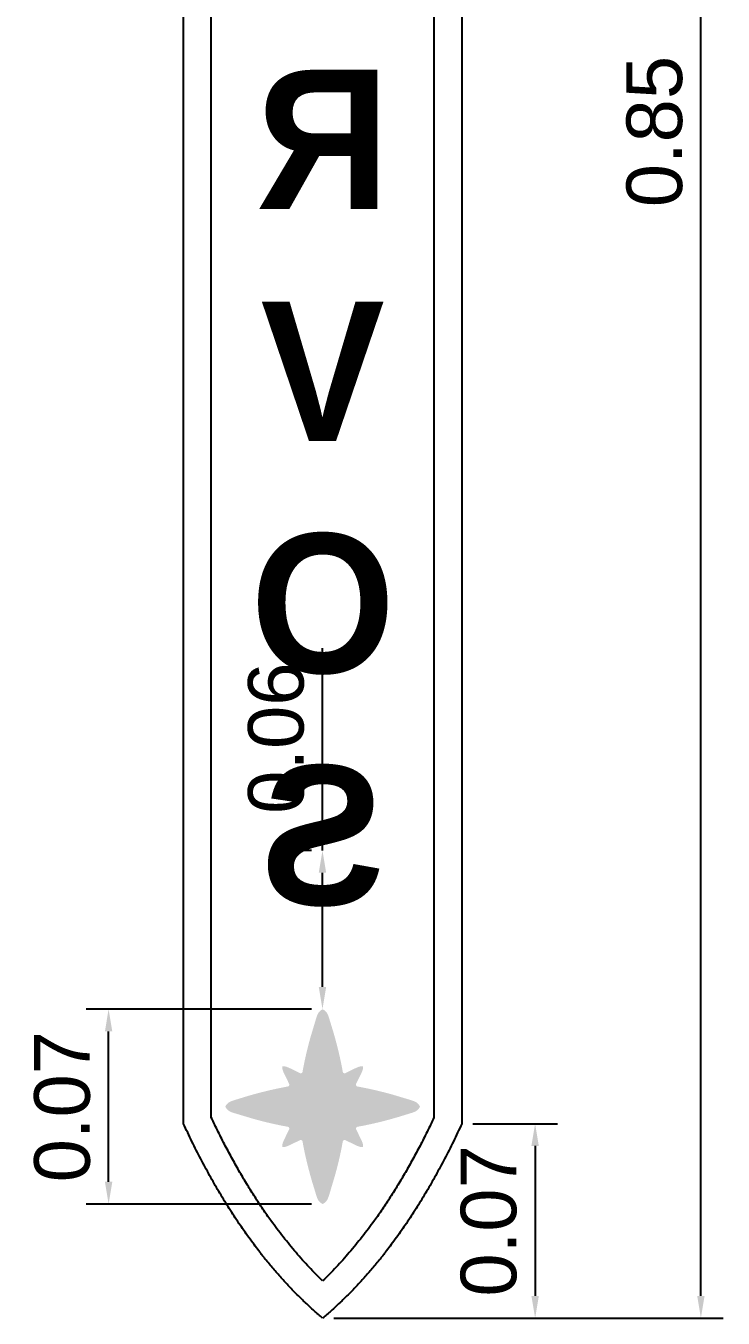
# Model space of a CAD drawing. Header units: metres. Extents: x -6.5 to 29.8, y -1.8 to 5.3.
# Drawn here: x 16.332 to 16.5826, y -1.8026 to -1.3383 of the extents above; entities that cross this region are included whole.
import ezdxf

# ---------------------------------------------------------------- set-up
doc = ezdxf.new("R2010")
doc.units = ezdxf.units.M
for name, color, linetype, true_color in [('BANDERA$BORDE', 40, 'Continuous', 0xffbf00), ('BANDERA$ESTRELLAS$GRANDE', 252, 'Continuous', 0x696969), ('BANDERA$TEXTO', 5, 'Continuous', 0x0000ff), ('FONDO', 7, 'Continuous', 0x0f132e)]:
    doc.layers.add(name, color=color, linetype=linetype, true_color=true_color)
doc.styles.add('Plantilla Milímetros_ pequeño', font='')
doc.styles.add('Predeterminado', font='')
doc.styles.get('Plantilla Milímetros_ pequeño').set_extended_font_data('Arial')
doc.styles.get('Predeterminado').set_extended_font_data('Arial')
doc.dimstyles.new('Plantilla Milímetros_ pequeño', dxfattribs={"dimscale": 0.008, "dimtxt": 2.5, "dimasz": 1, "dimexe": 1, "dimexo": 0.5, "dimgap": 0.8, "dimtad": 1, "dimtoh": 1, "dimzin": 1, "dimdsep": 46, "dimtxsty": 'Plantilla Milímetros_ pequeño', "dimcen": 2.5, "dimadec": 1, "dimazin": 1, "dimtfac": 1, "dimtdec": 4, "dimtix": 1, "dimtofl": 0, "dimtmove": 1, "dimatfit": 3, "dimfxl": 1, "dimtolj": 1, "dimtzin": 1, "dimarcsym": 0})

# ---------------------------------------------------------------- blocks, each defined once
blk = doc.blocks.new('*D101')
at = {"layer": 'Defpoints', "color": 0}
for p in [(16.48867, -1.73276), (16.48867, -1.80263), (16.515, -1.80263)]:
    blk.add_point(p, dxfattribs=at)
at = {"layer": 'FONDO', "color": 0, "lineweight": -2}
for p, q in [((16.49267, -1.73276), (16.523, -1.73276)), ((16.515, -1.74076), (16.515, -1.79463)), ((16.49267, -1.80263), (16.523, -1.80263))]:
    blk.add_line(p, q, dxfattribs=at)
at = {"layer": 'FONDO', "color": 0}
for points in [[(16.51634, -1.74076), (16.51367, -1.74076), (16.515, -1.73276)], [(16.51367, -1.79463), (16.51634, -1.79463), (16.515, -1.80263)]]:
    blk.add_solid(points, dxfattribs=at)
at = {"layer": 'FONDO', "color": 0, "insert": (16.49839, -1.76769), "char_height": 0.02, "attachment_point": 5, "rotation": 90, "style": 'Plantilla Milímetros_ pequeño'}
blk.add_mtext('\\A1;0.07', dxfattribs=at)
blk = doc.blocks.new('*D105')
at = {"layer": 'Defpoints', "color": 0}
for p in [(16.4386, -1.63459), (16.43867, -1.63459), (16.43867, -1.69164)]:
    blk.add_point(p, dxfattribs=at)
at = {"layer": 'FONDO', "color": 0, "lineweight": -2}
for p, q in [((16.4386, -1.63459), (16.4386, -1.56189)), ((16.43467, -1.63459), (16.4306, -1.63459)), ((16.4386, -1.68364), (16.4386, -1.64259)), ((16.43467, -1.69164), (16.4306, -1.69164))]:
    blk.add_line(p, q, dxfattribs=at)
at = {"layer": 'FONDO', "color": 0}
for points in [[(16.43993, -1.64259), (16.43727, -1.64259), (16.4386, -1.63459)], [(16.43727, -1.68364), (16.43993, -1.68364), (16.4386, -1.69164)]]:
    blk.add_solid(points, dxfattribs=at)
at = {"layer": 'FONDO', "color": 0, "insert": (16.42199, -1.59424), "char_height": 0.02, "attachment_point": 5, "rotation": 90, "style": 'Plantilla Milímetros_ pequeño'}
blk.add_mtext('\\A1;0.06', dxfattribs=at)
blk = doc.blocks.new('*D106')
at = {"layer": 'Defpoints', "color": 0}
for p in [(16.36176, -1.69164), (16.43867, -1.69164), (16.43867, -1.76164)]:
    blk.add_point(p, dxfattribs=at)
at = {"layer": 'FONDO', "color": 0, "lineweight": -2}
for p, q in [((16.43467, -1.69164), (16.35376, -1.69164)), ((16.36176, -1.75364), (16.36176, -1.69964)), ((16.43467, -1.76164), (16.35376, -1.76164))]:
    blk.add_line(p, q, dxfattribs=at)
at = {"layer": 'FONDO', "color": 0}
for points in [[(16.3631, -1.69964), (16.36043, -1.69964), (16.36176, -1.69164)], [(16.36043, -1.75364), (16.3631, -1.75364), (16.36176, -1.76164)]]:
    blk.add_solid(points, dxfattribs=at)
at = {"layer": 'FONDO', "color": 0, "insert": (16.34515, -1.72664), "char_height": 0.02, "attachment_point": 5, "rotation": 90, "style": 'Plantilla Milímetros_ pequeño'}
blk.add_mtext('\\A1;0.07', dxfattribs=at)
blk = doc.blocks.new('*D108')
at = {"layer": 'Defpoints', "color": 0}
for p in [(16.43867, -0.94997), (16.57456, -0.94997), (16.43867, -1.80263)]:
    blk.add_point(p, dxfattribs=at)
at = {"layer": 'FONDO', "color": 0, "lineweight": -2}
for p, q in [((16.44267, -0.94997), (16.58256, -0.94997)), ((16.57456, -1.79463), (16.57456, -0.95797)), ((16.44267, -1.80263), (16.58256, -1.80263))]:
    blk.add_line(p, q, dxfattribs=at)
at = {"layer": 'FONDO', "color": 0}
for points in [[(16.57589, -0.95797), (16.57323, -0.95797), (16.57456, -0.94997)], [(16.57323, -1.79463), (16.57589, -1.79463), (16.57456, -1.80263)]]:
    blk.add_solid(points, dxfattribs=at)
at = {"layer": 'FONDO', "color": 0, "insert": (16.55795, -1.3763), "char_height": 0.02, "attachment_point": 5, "rotation": 90, "style": 'Plantilla Milímetros_ pequeño'}
blk.add_mtext('\\A1;0.85', dxfattribs=at)

msp = doc.modelspace()

# ---------------------------------------------------------------- hatches: boundary and pattern name
at = {"layer": 'BANDERA$ESTRELLAS$GRANDE'}
msp.add_hatch(color=256, dxfattribs=at).paths.add_polyline_path([(16.45072, -1.73486), (16.45237, -1.73819), (16.45257, -1.73861), (16.45274, -1.73901), (16.45282, -1.73921), (16.4529, -1.7394), (16.45297, -1.73959), (16.45303, -1.73978), (16.45305, -1.73987), (16.45308, -1.73996), (16.4531, -1.74005), (16.45312, -1.74014), (16.45314, -1.74023), (16.45315, -1.74031), (16.45316, -1.7404), (16.45317, -1.74048), (16.45318, -1.74057), (16.45318, -1.74061), (16.45318, -1.74065), (16.45319, -1.74069), (16.45319, -1.74073), (16.45318, -1.74077), (16.45318, -1.74081), (16.45318, -1.74085), (16.45318, -1.74088), (16.45317, -1.74092), (16.45317, -1.74096), (16.45316, -1.741), (16.45316, -1.74104), (16.45315, -1.74107), (16.45314, -1.74111), (16.4531, -1.74112), (16.45307, -1.74112), (16.45303, -1.74113), (16.45299, -1.74114), (16.45295, -1.74114), (16.45292, -1.74115), (16.45288, -1.74115), (16.45284, -1.74115), (16.4528, -1.74115), (16.45276, -1.74115), (16.45272, -1.74115), (16.45268, -1.74115), (16.45264, -1.74115), (16.4526, -1.74115), (16.45252, -1.74114), (16.45243, -1.74113), (16.45235, -1.74112), (16.45226, -1.7411), (16.45217, -1.74109), (16.45209, -1.74107), (16.452, -1.74105), (16.4519, -1.74102), (16.45181, -1.74099), (16.45163, -1.74093), (16.45144, -1.74087), (16.45124, -1.74079), (16.45104, -1.74071), (16.45064, -1.74054), (16.44693, -1.73873), (16.44692, -1.73872), (16.4469, -1.73871), (16.44688, -1.7387), (16.44686, -1.7387), (16.44684, -1.73869), (16.44682, -1.73868), (16.4468, -1.73867), (16.44678, -1.73867), (16.44676, -1.73866), (16.44674, -1.73865), (16.44672, -1.73865), (16.4467, -1.73865), (16.44668, -1.73864), (16.44666, -1.73864), (16.44664, -1.73864), (16.44662, -1.73863), (16.4466, -1.73863), (16.44657, -1.73863), (16.44655, -1.73863), (16.44653, -1.73863), (16.44651, -1.73864), (16.44649, -1.73864), (16.44647, -1.73864), (16.44645, -1.73865), (16.44643, -1.73865), (16.44641, -1.73865), (16.44639, -1.73866), (16.44637, -1.73867), (16.44635, -1.73867), (16.44633, -1.73868), (16.44631, -1.73869), (16.44629, -1.73869), (16.44627, -1.7387), (16.44625, -1.73871), (16.44623, -1.73872), (16.44622, -1.73873), (16.4462, -1.73874), (16.44618, -1.73876), (16.44616, -1.73877), (16.44615, -1.73878), (16.44613, -1.73879), (16.44612, -1.73881), (16.4461, -1.73882), (16.44608, -1.73884), (16.44607, -1.73885), (16.44606, -1.73887), (16.44604, -1.73888), (16.44603, -1.7389), (16.44602, -1.73892), (16.446, -1.73894), (16.44599, -1.73895), (16.44598, -1.73897), (16.44597, -1.73899), (16.44596, -1.73901), (16.44595, -1.73903), (16.44594, -1.73905), (16.44593, -1.73907), (16.44593, -1.73909), (16.44592, -1.73911), (16.44591, -1.73913), (16.44591, -1.73915), (16.4459, -1.73917), (16.4459, -1.73919), (16.44589, -1.73921), (16.44548, -1.74143), (16.44498, -1.74382), (16.44442, -1.74627), (16.44383, -1.74866), (16.44307, -1.75147), (16.44116, -1.75786), (16.44084, -1.75889), (16.44073, -1.75918), (16.44063, -1.75945), (16.44058, -1.75958), (16.44052, -1.75971), (16.44047, -1.75983), (16.44041, -1.75995), (16.44035, -1.76006), (16.44029, -1.76017), (16.44022, -1.76028), (16.44019, -1.76033), (16.44015, -1.76038), (16.44012, -1.76043), (16.44008, -1.76048), (16.44004, -1.76053), (16.44001, -1.76058), (16.43997, -1.76063), (16.43993, -1.76067), (16.43988, -1.76072), (16.43984, -1.76077), (16.4398, -1.76081), (16.43975, -1.76086), (16.4397, -1.7609), (16.43966, -1.76095), (16.43961, -1.76099), (16.43956, -1.76104), (16.43945, -1.76113), (16.43934, -1.76121), (16.43922, -1.7613), (16.43909, -1.76138), (16.43896, -1.76147), (16.43882, -1.76155), (16.43867, -1.76164), (16.43852, -1.76155), (16.43838, -1.76147), (16.43825, -1.76138), (16.43812, -1.7613), (16.438, -1.76121), (16.43789, -1.76113), (16.43778, -1.76104), (16.43773, -1.76099), (16.43768, -1.76095), (16.43764, -1.7609), (16.43759, -1.76086), (16.43754, -1.76081), (16.4375, -1.76077), (16.43746, -1.76072), (16.43741, -1.76067), (16.43737, -1.76063), (16.43733, -1.76058), (16.4373, -1.76053), (16.43726, -1.76048), (16.43722, -1.76043), (16.43719, -1.76038), (16.43715, -1.76033), (16.43712, -1.76028), (16.43705, -1.76017), (16.43699, -1.76006), (16.43693, -1.75995), (16.43687, -1.75983), (16.43682, -1.75971), (16.43676, -1.75958), (16.43671, -1.75945), (16.43661, -1.75918), (16.4365, -1.75889), (16.43499, -1.75397), (16.43427, -1.75147), (16.43351, -1.74866), (16.43292, -1.74627), (16.43236, -1.74382), (16.43186, -1.74143), (16.43145, -1.73921), (16.43144, -1.73919), (16.43144, -1.73917), (16.43143, -1.73915), (16.43143, -1.73913), (16.43142, -1.73911), (16.43141, -1.73909), (16.43141, -1.73907), (16.4314, -1.73905), (16.43139, -1.73903), (16.43138, -1.73901), (16.43137, -1.73899), (16.43136, -1.73897), (16.43135, -1.73895), (16.43134, -1.73894), (16.43132, -1.73892), (16.43131, -1.7389), (16.4313, -1.73888), (16.43128, -1.73887), (16.43127, -1.73885), (16.43126, -1.73884), (16.43124, -1.73882), (16.43122, -1.73881), (16.43121, -1.73879), (16.43119, -1.73878), (16.43117, -1.73877), (16.43116, -1.73876), (16.43114, -1.73874), (16.43112, -1.73873), (16.43111, -1.73872), (16.43109, -1.73871), (16.43107, -1.7387), (16.43105, -1.73869), (16.43103, -1.73869), (16.43101, -1.73868), (16.43099, -1.73867), (16.43097, -1.73867), (16.43095, -1.73866), (16.43093, -1.73865), (16.43091, -1.73865), (16.43089, -1.73865), (16.43087, -1.73864), (16.43085, -1.73864), (16.43083, -1.73864), (16.43081, -1.73863), (16.43079, -1.73863), (16.43077, -1.73863), (16.43074, -1.73863), (16.43072, -1.73863), (16.4307, -1.73864), (16.43068, -1.73864), (16.43066, -1.73864), (16.43064, -1.73865), (16.43062, -1.73865), (16.4306, -1.73865), (16.43058, -1.73866), (16.43056, -1.73867), (16.43054, -1.73867), (16.43052, -1.73868), (16.4305, -1.73869), (16.43048, -1.7387), (16.43046, -1.7387), (16.43044, -1.73871), (16.43042, -1.73872), (16.43041, -1.73873), (16.42712, -1.74034), (16.4267, -1.74054), (16.4263, -1.74071), (16.4261, -1.74079), (16.4259, -1.74087), (16.42571, -1.74093), (16.42553, -1.74099), (16.42543, -1.74102), (16.42534, -1.74105), (16.42525, -1.74107), (16.42517, -1.74109), (16.42508, -1.7411), (16.42499, -1.74112), (16.42491, -1.74113), (16.42482, -1.74114), (16.42474, -1.74115), (16.4247, -1.74115), (16.42466, -1.74115), (16.42462, -1.74115), (16.42458, -1.74115), (16.42454, -1.74115), (16.4245, -1.74115), (16.42446, -1.74115), (16.42442, -1.74115), (16.42438, -1.74114), (16.42435, -1.74114), (16.42431, -1.74113), (16.42427, -1.74112), (16.42424, -1.74112), (16.4242, -1.74111), (16.42419, -1.74107), (16.42418, -1.74104), (16.42418, -1.741), (16.42417, -1.74096), (16.42417, -1.74092), (16.42416, -1.74088), (16.42416, -1.74085), (16.42416, -1.74081), (16.42416, -1.74077), (16.42415, -1.74073), (16.42415, -1.74069), (16.42416, -1.74065), (16.42416, -1.74061), (16.42416, -1.74057), (16.42417, -1.74048), (16.42418, -1.7404), (16.42419, -1.74031), (16.4242, -1.74023), (16.42422, -1.74014), (16.42424, -1.74005), (16.42426, -1.73996), (16.42429, -1.73987), (16.42431, -1.73978), (16.42437, -1.73959), (16.42444, -1.7394), (16.42451, -1.73921), (16.4246, -1.73901), (16.42477, -1.73861), (16.42497, -1.73819), (16.42663, -1.73484), (16.42663, -1.73482), (16.42664, -1.7348), (16.42665, -1.73478), (16.42666, -1.73476), (16.42666, -1.73475), (16.42667, -1.73473), (16.42667, -1.73471), (16.42668, -1.73469), (16.42668, -1.73467), (16.42668, -1.73465), (16.42669, -1.73463), (16.42669, -1.73461), (16.42669, -1.73459), (16.42669, -1.73457), (16.42669, -1.73454), (16.42669, -1.73452), (16.42669, -1.7345), (16.42669, -1.73448), (16.42669, -1.73446), (16.42668, -1.73444), (16.42668, -1.73442), (16.42668, -1.7344), (16.42667, -1.73438), (16.42667, -1.73436), (16.42666, -1.73434), (16.42666, -1.73433), (16.42665, -1.73431), (16.42664, -1.73429), (16.42663, -1.73427), (16.42663, -1.73425), (16.42662, -1.73423), (16.42661, -1.73422), (16.4266, -1.7342), (16.42659, -1.73418), (16.42658, -1.73417), (16.42657, -1.73415), (16.42656, -1.73413), (16.42654, -1.73412), (16.42653, -1.7341), (16.42652, -1.73409), (16.4265, -1.73407), (16.42649, -1.73406), (16.42648, -1.73404), (16.42646, -1.73403), (16.42644, -1.73402), (16.42643, -1.734), (16.42641, -1.73399), (16.4264, -1.73398), (16.42638, -1.73397), (16.42636, -1.73396), (16.42634, -1.73395), (16.42633, -1.73394), (16.42631, -1.73393), (16.42629, -1.73392), (16.42627, -1.73391), (16.42625, -1.7339), (16.42623, -1.73389), (16.42621, -1.73389), (16.4262, -1.73388), (16.42618, -1.73388), (16.42616, -1.73387), (16.42614, -1.73387), (16.42612, -1.73386), (16.42389, -1.73345), (16.4215, -1.73295), (16.41905, -1.73239), (16.41664, -1.73179), (16.41384, -1.73104), (16.40745, -1.72913), (16.40642, -1.7288), (16.40613, -1.7287), (16.40585, -1.7286), (16.40572, -1.72855), (16.4056, -1.72849), (16.40548, -1.72844), (16.40536, -1.72838), (16.40525, -1.72832), (16.40514, -1.72826), (16.40503, -1.72819), (16.40498, -1.72816), (16.40493, -1.72812), (16.40488, -1.72809), (16.40483, -1.72805), (16.40478, -1.72801), (16.40473, -1.72797), (16.40468, -1.72793), (16.40463, -1.72789), (16.40459, -1.72785), (16.40454, -1.72781), (16.40449, -1.72776), (16.40445, -1.72772), (16.4044, -1.72767), (16.40436, -1.72762), (16.40431, -1.72757), (16.40427, -1.72752), (16.40418, -1.72742), (16.4041, -1.7273), (16.40401, -1.72718), (16.40392, -1.72706), (16.40384, -1.72693), (16.40375, -1.72679), (16.40367, -1.72664), (16.40375, -1.72649), (16.40384, -1.72635), (16.40392, -1.72622), (16.40401, -1.72609), (16.4041, -1.72597), (16.40418, -1.72586), (16.40427, -1.72575), (16.40431, -1.7257), (16.40436, -1.72565), (16.4044, -1.7256), (16.40445, -1.72556), (16.40449, -1.72551), (16.40454, -1.72547), (16.40459, -1.72542), (16.40463, -1.72538), (16.40468, -1.72534), (16.40473, -1.7253), (16.40478, -1.72526), (16.40483, -1.72523), (16.40488, -1.72519), (16.40493, -1.72515), (16.40498, -1.72512), (16.40503, -1.72508), (16.40514, -1.72502), (16.40525, -1.72496), (16.40536, -1.7249), (16.40548, -1.72484), (16.4056, -1.72478), (16.40572, -1.72473), (16.40585, -1.72468), (16.40613, -1.72457), (16.40642, -1.72447), (16.41134, -1.72295), (16.41384, -1.72223), (16.41664, -1.72148), (16.41905, -1.72089), (16.4215, -1.72033), (16.42389, -1.71983), (16.42612, -1.71941), (16.42614, -1.71941), (16.42616, -1.7194), (16.42618, -1.7194), (16.4262, -1.71939), (16.42621, -1.71939), (16.42623, -1.71938), (16.42625, -1.71937), (16.42627, -1.71937), (16.42629, -1.71936), (16.42631, -1.71935), (16.42633, -1.71934), (16.42634, -1.71933), (16.42636, -1.71932), (16.42638, -1.71931), (16.4264, -1.7193), (16.42641, -1.71928), (16.42643, -1.71927), (16.42644, -1.71926), (16.42646, -1.71925), (16.42648, -1.71923), (16.42649, -1.71922), (16.4265, -1.7192), (16.42652, -1.71919), (16.42653, -1.71917), (16.42654, -1.71916), (16.42656, -1.71914), (16.42657, -1.71912), (16.42658, -1.71911), (16.42659, -1.71909), (16.4266, -1.71907), (16.42661, -1.71906), (16.42662, -1.71904), (16.42663, -1.71902), (16.42663, -1.71901), (16.42664, -1.71899), (16.42665, -1.71897), (16.42666, -1.71895), (16.42666, -1.71893), (16.42667, -1.71891), (16.42667, -1.71889), (16.42668, -1.71887), (16.42668, -1.71885), (16.42668, -1.71883), (16.42669, -1.71881), (16.42669, -1.71879), (16.42669, -1.71877), (16.42669, -1.71875), (16.42669, -1.71873), (16.42669, -1.71871), (16.42669, -1.71869), (16.42669, -1.71867), (16.42669, -1.71865), (16.42668, -1.71863), (16.42668, -1.71861), (16.42668, -1.71859), (16.42667, -1.71857), (16.42667, -1.71855), (16.42666, -1.71853), (16.42666, -1.71851), (16.42665, -1.71849), (16.42664, -1.71847), (16.42663, -1.71845), (16.42663, -1.71844), (16.42497, -1.71509), (16.42477, -1.71467), (16.4246, -1.71426), (16.42451, -1.71407), (16.42444, -1.71387), (16.42437, -1.71368), (16.42431, -1.71349), (16.42429, -1.7134), (16.42426, -1.71331), (16.42424, -1.71322), (16.42422, -1.71313), (16.4242, -1.71305), (16.42419, -1.71296), (16.42418, -1.71287), (16.42417, -1.71279), (16.42416, -1.71271), (16.42416, -1.71267), (16.42416, -1.71263), (16.42415, -1.71259), (16.42415, -1.71255), (16.42416, -1.71251), (16.42416, -1.71247), (16.42416, -1.71243), (16.42416, -1.71239), (16.42417, -1.71235), (16.42417, -1.71231), (16.42418, -1.71228), (16.42418, -1.71224), (16.42419, -1.7122), (16.4242, -1.71217), (16.42424, -1.71216), (16.42427, -1.71215), (16.42431, -1.71214), (16.42435, -1.71214), (16.42438, -1.71213), (16.42442, -1.71213), (16.42446, -1.71213), (16.4245, -1.71212), (16.42454, -1.71212), (16.42458, -1.71212), (16.42462, -1.71212), (16.42466, -1.71212), (16.4247, -1.71212), (16.42474, -1.71213), (16.42482, -1.71213), (16.42491, -1.71214), (16.42499, -1.71216), (16.42508, -1.71217), (16.42517, -1.71219), (16.42525, -1.71221), (16.42534, -1.71223), (16.42543, -1.71225), (16.42553, -1.71228), (16.42571, -1.71234), (16.4259, -1.71241), (16.4261, -1.71248), (16.4263, -1.71256), (16.4267, -1.71274), (16.42712, -1.71293), (16.43047, -1.71459), (16.43049, -1.7146), (16.43051, -1.71461), (16.43052, -1.71462), (16.43054, -1.71462), (16.43056, -1.71463), (16.43058, -1.71464), (16.4306, -1.71464), (16.43062, -1.71464), (16.43064, -1.71465), (16.43066, -1.71465), (16.43068, -1.71465), (16.4307, -1.71466), (16.43072, -1.71466), (16.43074, -1.71466), (16.43076, -1.71466), (16.43078, -1.71466), (16.4308, -1.71466), (16.43082, -1.71466), (16.43084, -1.71465), (16.43086, -1.71465), (16.43088, -1.71465), (16.4309, -1.71464), (16.43092, -1.71464), (16.43094, -1.71464), (16.43096, -1.71463), (16.43098, -1.71462), (16.431, -1.71462), (16.43102, -1.71461), (16.43104, -1.7146), (16.43106, -1.71459), (16.43107, -1.71459), (16.43109, -1.71458), (16.43111, -1.71457), (16.43112, -1.71456), (16.43114, -1.71455), (16.43116, -1.71454), (16.43117, -1.71452), (16.43119, -1.71451), (16.43121, -1.7145), (16.43122, -1.71449), (16.43124, -1.71447), (16.43125, -1.71446), (16.43126, -1.71444), (16.43128, -1.71443), (16.43129, -1.71441), (16.4313, -1.7144), (16.43132, -1.71438), (16.43133, -1.71436), (16.43134, -1.71435), (16.43135, -1.71433), (16.43136, -1.71431), (16.43137, -1.71429), (16.43138, -1.71428), (16.43139, -1.71426), (16.4314, -1.71424), (16.43141, -1.71422), (16.43141, -1.7142), (16.43142, -1.71418), (16.43142, -1.71416), (16.43143, -1.71414), (16.43143, -1.71412), (16.43144, -1.71411), (16.43144, -1.71409), (16.43186, -1.71186), (16.43236, -1.70947), (16.43292, -1.70701), (16.43351, -1.70461), (16.43427, -1.70181), (16.43618, -1.69542), (16.4365, -1.69439), (16.43661, -1.69409), (16.43671, -1.69382), (16.43676, -1.69369), (16.43682, -1.69357), (16.43687, -1.69344), (16.43693, -1.69333), (16.43699, -1.69321), (16.43705, -1.6931), (16.43712, -1.693), (16.43715, -1.69295), (16.43719, -1.69289), (16.43722, -1.69284), (16.43726, -1.69279), (16.4373, -1.69274), (16.43733, -1.6927), (16.43737, -1.69265), (16.43741, -1.6926), (16.43746, -1.69255), (16.4375, -1.69251), (16.43754, -1.69246), (16.43759, -1.69242), (16.43764, -1.69237), (16.43768, -1.69233), (16.43773, -1.69228), (16.43778, -1.69224), (16.43789, -1.69215), (16.438, -1.69206), (16.43812, -1.69198), (16.43825, -1.69189), (16.43838, -1.69181), (16.43852, -1.69172), (16.43867, -1.69164), (16.43882, -1.69172), (16.43896, -1.69181), (16.43909, -1.69189), (16.43922, -1.69198), (16.43934, -1.69206), (16.43945, -1.69215), (16.43956, -1.69224), (16.43961, -1.69228), (16.43966, -1.69233), (16.4397, -1.69237), (16.43975, -1.69242), (16.4398, -1.69246), (16.43984, -1.69251), (16.43988, -1.69255), (16.43993, -1.6926), (16.43997, -1.69265), (16.44001, -1.6927), (16.44004, -1.69274), (16.44008, -1.69279), (16.44012, -1.69284), (16.44015, -1.69289), (16.44019, -1.69295), (16.44022, -1.693), (16.44029, -1.6931), (16.44035, -1.69321), (16.44041, -1.69333), (16.44047, -1.69344), (16.44052, -1.69357), (16.44058, -1.69369), (16.44063, -1.69382), (16.44073, -1.69409), (16.44084, -1.69439), (16.44235, -1.69931), (16.44307, -1.70181), (16.44383, -1.70461), (16.44442, -1.70701), (16.44498, -1.70947), (16.44548, -1.71186), (16.4459, -1.71409), (16.4459, -1.71411), (16.4459, -1.71412), (16.44591, -1.71414), (16.44591, -1.71416), (16.44592, -1.71418), (16.44593, -1.7142), (16.44593, -1.71422), (16.44594, -1.71424), (16.44595, -1.71426), (16.44596, -1.71428), (16.44597, -1.71429), (16.44598, -1.71431), (16.44599, -1.71433), (16.446, -1.71435), (16.44601, -1.71436), (16.44602, -1.71438), (16.44604, -1.7144), (16.44605, -1.71441), (16.44606, -1.71443), (16.44608, -1.71444), (16.44609, -1.71446), (16.4461, -1.71447), (16.44612, -1.71449), (16.44613, -1.7145), (16.44615, -1.71451), (16.44617, -1.71452), (16.44618, -1.71454), (16.4462, -1.71455), (16.44622, -1.71456), (16.44623, -1.71457), (16.44625, -1.71458), (16.44627, -1.71459), (16.44628, -1.71459), (16.4463, -1.7146), (16.44632, -1.71461), (16.44634, -1.71462), (16.44636, -1.71462), (16.44638, -1.71463), (16.4464, -1.71464), (16.44642, -1.71464), (16.44644, -1.71464), (16.44646, -1.71465), (16.44648, -1.71465), (16.4465, -1.71465), (16.44652, -1.71466), (16.44654, -1.71466), (16.44656, -1.71466), (16.44658, -1.71466), (16.4466, -1.71466), (16.44662, -1.71466), (16.44664, -1.71466), (16.44666, -1.71465), (16.44668, -1.71465), (16.4467, -1.71465), (16.44672, -1.71464), (16.44674, -1.71464), (16.44676, -1.71464), (16.44678, -1.71463), (16.4468, -1.71462), (16.44682, -1.71462), (16.44683, -1.71461), (16.44685, -1.7146), (16.44687, -1.71459), (16.45022, -1.71293), (16.45064, -1.71274), (16.45104, -1.71256), (16.45124, -1.71248), (16.45144, -1.71241), (16.45163, -1.71234), (16.45181, -1.71228), (16.4519, -1.71225), (16.452, -1.71223), (16.45209, -1.71221), (16.45217, -1.71219), (16.45226, -1.71217), (16.45235, -1.71216), (16.45243, -1.71214), (16.45252, -1.71213), (16.4526, -1.71213), (16.45264, -1.71212), (16.45268, -1.71212), (16.45272, -1.71212), (16.45276, -1.71212), (16.4528, -1.71212), (16.45284, -1.71212), (16.45288, -1.71213), (16.45292, -1.71213), (16.45295, -1.71213), (16.45299, -1.71214), (16.45303, -1.71214), (16.45307, -1.71215), (16.4531, -1.71216), (16.45314, -1.71217), (16.45315, -1.7122), (16.45316, -1.71224), (16.45316, -1.71228), (16.45317, -1.71231), (16.45317, -1.71235), (16.45318, -1.71239), (16.45318, -1.71243), (16.45318, -1.71247), (16.45318, -1.71251), (16.45319, -1.71255), (16.45319, -1.71259), (16.45318, -1.71263), (16.45318, -1.71267), (16.45318, -1.71271), (16.45317, -1.71279), (16.45316, -1.71287), (16.45315, -1.71296), (16.45314, -1.71305), (16.45312, -1.71313), (16.4531, -1.71322), (16.45308, -1.71331), (16.45305, -1.7134), (16.45303, -1.71349), (16.45297, -1.71368), (16.4529, -1.71387), (16.45282, -1.71407), (16.45274, -1.71426), (16.45257, -1.71467), (16.45237, -1.71509), (16.45071, -1.71844), (16.4507, -1.71845), (16.4507, -1.71847), (16.45069, -1.71849), (16.45068, -1.71851), (16.45068, -1.71853), (16.45067, -1.71855), (16.45067, -1.71857), (16.45066, -1.71859), (16.45066, -1.71861), (16.45066, -1.71863), (16.45065, -1.71865), (16.45065, -1.71867), (16.45065, -1.71869), (16.45065, -1.71871), (16.45065, -1.71873), (16.45065, -1.71875), (16.45065, -1.71877), (16.45065, -1.71879), (16.45065, -1.71881), (16.45066, -1.71883), (16.45066, -1.71885), (16.45066, -1.71887), (16.45067, -1.71889), (16.45067, -1.71891), (16.45068, -1.71893), (16.45068, -1.71895), (16.45069, -1.71897), (16.4507, -1.71899), (16.45071, -1.71901), (16.45071, -1.71902), (16.45072, -1.71904), (16.45073, -1.71906), (16.45074, -1.71907), (16.45075, -1.71909), (16.45076, -1.71911), (16.45077, -1.71912), (16.45078, -1.71914), (16.4508, -1.71916), (16.45081, -1.71917), (16.45082, -1.71919), (16.45084, -1.7192), (16.45085, -1.71922), (16.45086, -1.71923), (16.45088, -1.71925), (16.4509, -1.71926), (16.45091, -1.71927), (16.45093, -1.71928), (16.45094, -1.7193), (16.45096, -1.71931), (16.45098, -1.71932), (16.451, -1.71933), (16.45101, -1.71934), (16.45103, -1.71935), (16.45105, -1.71936), (16.45107, -1.71937), (16.45109, -1.71937), (16.45111, -1.71938), (16.45113, -1.71939), (16.45114, -1.71939), (16.45116, -1.7194), (16.45118, -1.7194), (16.4512, -1.71941), (16.45122, -1.71941), (16.45345, -1.71983), (16.45584, -1.72033), (16.45829, -1.72089), (16.4607, -1.72148), (16.4635, -1.72223), (16.46989, -1.72415), (16.47092, -1.72447), (16.47121, -1.72457), (16.47149, -1.72468), (16.47162, -1.72473), (16.47174, -1.72478), (16.47186, -1.72484), (16.47198, -1.7249), (16.47209, -1.72496), (16.4722, -1.72502), (16.47231, -1.72508), (16.47236, -1.72512), (16.47241, -1.72515), (16.47246, -1.72519), (16.47251, -1.72523), (16.47256, -1.72526), (16.47261, -1.7253), (16.47266, -1.72534), (16.47271, -1.72538), (16.47275, -1.72542), (16.4728, -1.72547), (16.47285, -1.72551), (16.47289, -1.72556), (16.47294, -1.7256), (16.47298, -1.72565), (16.47303, -1.7257), (16.47307, -1.72575), (16.47316, -1.72586), (16.47324, -1.72597), (16.47333, -1.72609), (16.47341, -1.72622), (16.4735, -1.72635), (16.47358, -1.72649), (16.47367, -1.72664), (16.47358, -1.72679), (16.4735, -1.72693), (16.47341, -1.72706), (16.47333, -1.72718), (16.47324, -1.7273), (16.47316, -1.72742), (16.47307, -1.72752), (16.47303, -1.72757), (16.47298, -1.72762), (16.47294, -1.72767), (16.47289, -1.72772), (16.47285, -1.72776), (16.4728, -1.72781), (16.47275, -1.72785), (16.47271, -1.72789), (16.47266, -1.72793), (16.47261, -1.72797), (16.47256, -1.72801), (16.47251, -1.72805), (16.47246, -1.72809), (16.47241, -1.72812), (16.47236, -1.72816), (16.47231, -1.72819), (16.4722, -1.72826), (16.47209, -1.72832), (16.47198, -1.72838), (16.47186, -1.72844), (16.47174, -1.72849), (16.47162, -1.72855), (16.47149, -1.7286), (16.47121, -1.7287), (16.47092, -1.7288), (16.466, -1.73032), (16.4635, -1.73104), (16.4607, -1.73179), (16.45829, -1.73239), (16.45584, -1.73295), (16.45345, -1.73345), (16.45122, -1.73386), (16.4512, -1.73387), (16.45118, -1.73387), (16.45116, -1.73388), (16.45114, -1.73388), (16.45113, -1.73389), (16.45111, -1.73389), (16.45109, -1.7339), (16.45107, -1.73391), (16.45105, -1.73392), (16.45103, -1.73393), (16.45101, -1.73394), (16.451, -1.73395), (16.45098, -1.73396), (16.45096, -1.73397), (16.45094, -1.73398), (16.45093, -1.73399), (16.45091, -1.734), (16.4509, -1.73402), (16.45088, -1.73403), (16.45086, -1.73404), (16.45085, -1.73406), (16.45084, -1.73407), (16.45082, -1.73409), (16.45081, -1.7341), (16.4508, -1.73412), (16.45078, -1.73413), (16.45077, -1.73415), (16.45076, -1.73417), (16.45075, -1.73418), (16.45074, -1.7342), (16.45073, -1.73422), (16.45072, -1.73423), (16.45071, -1.73425), (16.45071, -1.73427), (16.4507, -1.73429), (16.45069, -1.73431), (16.45068, -1.73433), (16.45068, -1.73434), (16.45067, -1.73436), (16.45067, -1.73438), (16.45066, -1.7344), (16.45066, -1.73442), (16.45066, -1.73444), (16.45065, -1.73446), (16.45065, -1.73448), (16.45065, -1.7345), (16.45065, -1.73452), (16.45065, -1.73454), (16.45065, -1.73457), (16.45065, -1.73459), (16.45065, -1.73461), (16.45065, -1.73463), (16.45066, -1.73465), (16.45066, -1.73467), (16.45066, -1.73469), (16.45067, -1.73471), (16.45067, -1.73473), (16.45068, -1.73475), (16.45068, -1.73476), (16.45069, -1.73478), (16.4507, -1.7348), (16.4507, -1.73482), (16.45071, -1.73484)], flags=0)

# ---------------------------------------------------------------- linework, layer by layer
at = {"layer": 'BANDERA$BORDE'}
for points in [[(16.38867, -1.73276), (16.38867, -0.94997), (16.48867, -0.94997), (16.48867, -1.73276)], [(16.39867, -1.73054), (16.39867, -0.95997), (16.47867, -0.95997), (16.47867, -1.73054)]]:
    msp.add_lwpolyline(points, dxfattribs=at)
for points in [[(16.43867, -1.7892), (16.41606, -1.76752), (16.39867, -1.73054)], [(16.47867, -1.73054), (16.46128, -1.76752), (16.43867, -1.7892)], [(16.43867, -1.80263), (16.40973, -1.77839), (16.38867, -1.73276)], [(16.48867, -1.73276), (16.46761, -1.77839), (16.43867, -1.80263)]]:
    msp.add_open_spline(points, degree=2, dxfattribs=at)

# ---------------------------------------------------------------- texts
at = {"layer": 'BANDERA$TEXTO', "extrusion": (0, 0, -1), "insert": (16.43867, -1.10404), "char_height": 0.05, "width": 0.1804945, "attachment_point": 2, "text_direction": (-1, 0, 0), "style": 'Predeterminado'}
msp.add_mtext('{\\fBahnschrift|b1;C}\\P{\\fBahnschrift|b1;U}\\P{\\fBahnschrift|b1;E}\\P{\\fBahnschrift|b1;R}\\P{\\fBahnschrift|b1;V}\\P{\\fBahnschrift|b1;O}\\P{\\fBahnschrift|b1;S}\\P', dxfattribs=at)

# ---------------------------------------------------------------- dimensions: what is measured, and where the dimension line sits
at = {"layer": 'FONDO'}
for base, p1, p2, picture, middle in [((16.57456, -0.94997), (16.43867, -1.80263), (16.43867, -0.94997), '*D108', (16.55795, -1.3763)), ((16.4386, -1.63459), (16.43867, -1.69164), (16.43867, -1.63459), '*D105', (16.42199, -1.59424)), ((16.36176, -1.69164), (16.43867, -1.76164), (16.43867, -1.69164), '*D106', (16.34515, -1.72664)), ((16.515, -1.80263), (16.48867, -1.73276), (16.48867, -1.80263), '*D101', (16.49839, -1.76769))]:
    dim = msp.add_linear_dim(base=base, p1=p1, p2=p2, angle=90, dimstyle='Plantilla Milímetros_ pequeño', override={"dimscale": 0.008, "dimtxt": 2.5, "dimasz": 1, "dimexe": 1, "dimexo": 0.5, "dimgap": 0.8, "dimtad": 1, "dimtih": 0, "dimtoh": 0, "dimdec": 2, "dimlfac": 1, "dimzin": 1, "dimtxsty": 'Plantilla Milímetros_ pequeño', "dimsah": 0, "dimcen": 2.5, "dimadec": 1, "dimazin": 1, "dimtix": 0, "dimtmove": 0, "dimtzin": 1}, dxfattribs=at)
    dim.commit()
    dim.dimension.update_dxf_attribs({"geometry": picture, "text_midpoint": middle})

doc.saveas('drawing.dxf')
